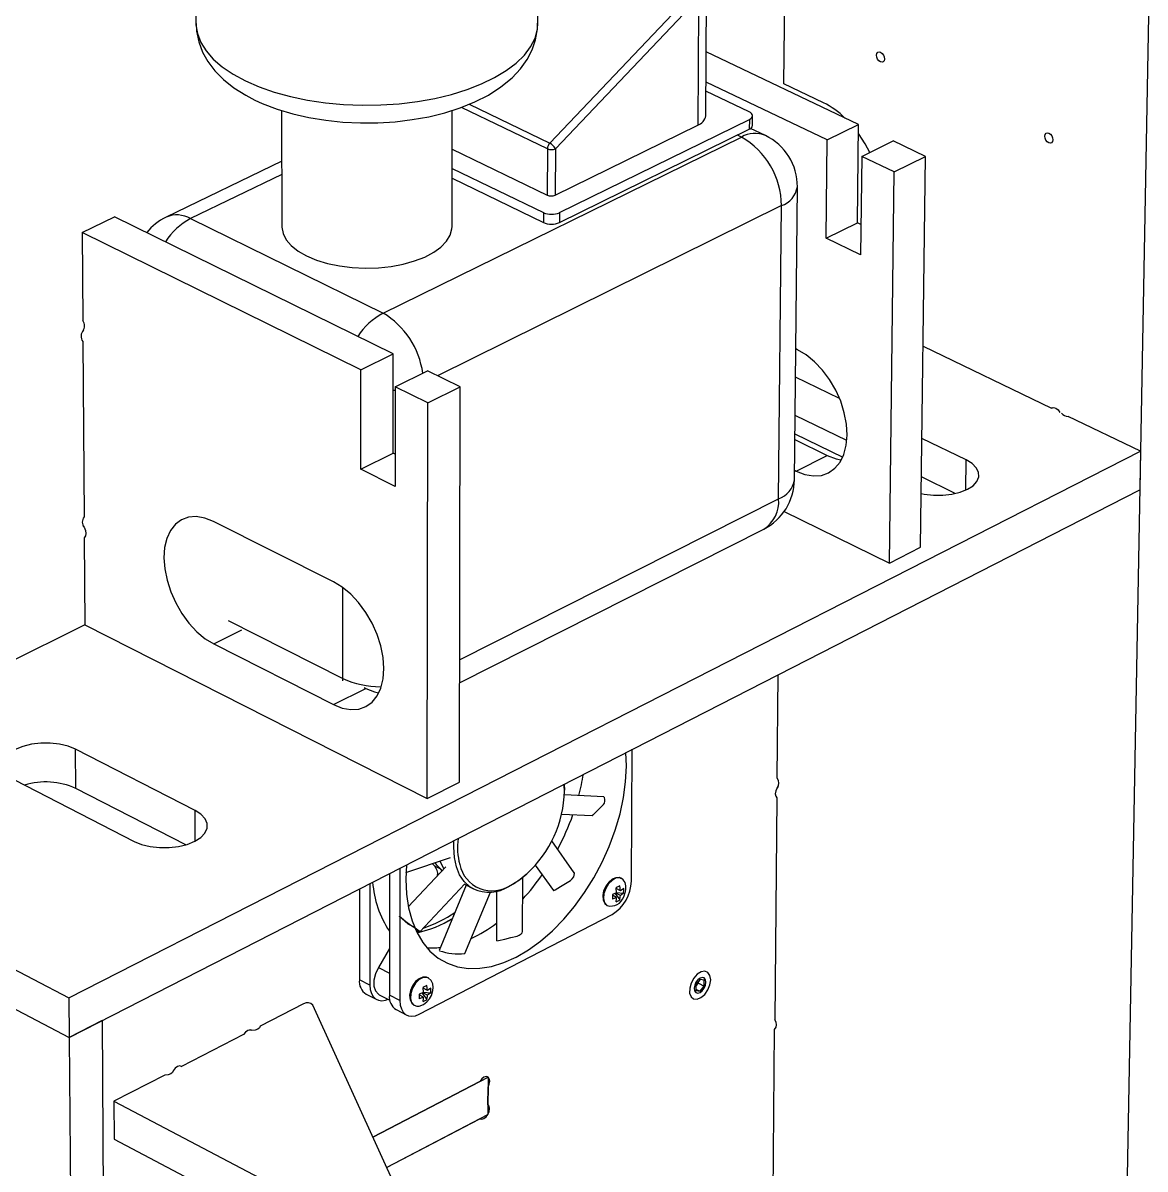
# Model space of a CAD drawing. Extents: x 0 to 159, y 0 to 236.
# Drawn here: x 100.2 to 134.33, y 131.25 to 166.11 of the extents above; entities that cross this region are included whole.
import ezdxf

# ---------------------------------------------------------------- set-up
doc = ezdxf.new("R2010")
doc.units = 0
doc.layers.get('0').update_dxf_attribs({"linetype": 'CONTINUOUS'})

msp = doc.modelspace()

# ---------------------------------------------------------------- linework, layer by layer
at = {"color": 7, "linetype": 'CONTINUOUS'}
for p, q in [((135.287, 213.264), (133.564, 119.124)), ((105.397, 181.948), (105.464, 166.096)), ((115.863, 166.098), (115.924, 181.949)), ((123.342, 164.25), (123.38, 168.137)), ((120.966, 163.28), (120.995, 166.887)), ((116.223, 162.451), (120.148, 166.578)), ((120.296, 166.381), (116.395, 162.279)), ((120.75, 166.602), (120.723, 162.994)), ((125.615, 163.017), (120.982, 165.223)), ((124.662, 162.547), (120.975, 164.307)), ((124.545, 163.678), (123.342, 164.25)), ((122.286, 163.404), (120.972, 164.032)), ((108.07, 163.443), (108.077, 159.909)), ((113.252, 159.91), (113.258, 163.444)), ((116.518, 160.335), (122.293, 163.17)), ((122.293, 163.17), (122.29, 162.87)), ((122.387, 162.984), (122.39, 163.284)), ((116.389, 160.87), (120.723, 162.994)), ((116.517, 160.034), (122.29, 162.87)), ((122.78, 162.682), (122.333, 162.896)), ((124.662, 162.547), (125.615, 163.017)), ((125.581, 160.028), (125.615, 163.017)), ((111.154, 157.279), (122.055, 162.635)), ((124.63, 159.556), (124.662, 162.547)), ((125.71, 162.047), (126.663, 162.518)), ((127.652, 162.047), (126.663, 162.518)), ((113.256, 162.268), (116.145, 160.87)), ((116.151, 162.279), (116.145, 160.87)), ((116.395, 162.279), (116.389, 160.87)), ((108.073, 161.901), (104.558, 160.2)), ((125.71, 162.047), (125.676, 159.053)), ((126.699, 161.575), (125.71, 162.047)), ((126.699, 161.575), (127.652, 162.047)), ((127.496, 150.156), (127.652, 162.047)), ((113.255, 161.68), (116.03, 160.335)), ((126.552, 149.675), (126.699, 161.575)), ((113.254, 161.38), (116.029, 160.034)), ((123.664, 152.212), (123.753, 161.121)), ((123.183, 151.63), (123.269, 160.548)), ((102.002, 159.736), (102.987, 160.212)), ((111.462, 156.039), (102.987, 160.212)), ((105.301, 160.153), (111.154, 157.279)), ((116.03, 160.335), (116.029, 160.034)), ((116.518, 160.335), (116.517, 160.034)), ((124.63, 159.556), (125.581, 160.028)), ((125.686, 159.977), (125.581, 160.028)), ((102.002, 159.736), (102.02, 157.049)), ((110.477, 155.554), (102.002, 159.736)), ((125.676, 159.053), (124.63, 159.556)), ((102.025, 156.413), (102.062, 151.079)), ((123.757, 156.167), (123.704, 156.192)), ((127.576, 156.27), (131.481, 154.385)), ((110.477, 155.554), (111.462, 156.039)), ((111.461, 153.016), (111.462, 156.039)), ((110.478, 152.528), (110.477, 155.554)), ((111.526, 155.036), (112.511, 155.523)), ((113.5, 155.036), (112.511, 155.523)), ((125.038, 154.682), (123.695, 155.335)), ((111.526, 155.036), (111.524, 152.008)), ((112.515, 154.548), (111.526, 155.036)), ((112.515, 154.548), (113.5, 155.036)), ((113.475, 143.011), (113.5, 155.036)), ((112.499, 142.513), (112.515, 154.548)), ((125.258, 153.4), (123.683, 154.168)), ((131.507, 154.398), (131.481, 154.385)), ((134.186, 153.079), (131.99, 154.139)), ((123.676, 153.431), (124.664, 152.948)), ((123.678, 153.605), (125.131, 152.895)), ((128.885, 152.812), (127.539, 153.466)), ((101.601, 136.453), (134.186, 153.079)), ((134.186, 153.079), (134.164, 151.907)), ((110.478, 152.528), (111.461, 153.016)), ((111.525, 152.985), (111.461, 153.016)), ((123.719, 152.472), (124.664, 152.948)), ((111.524, 152.008), (110.478, 152.528)), ((123.666, 152.498), (123.719, 152.472)), ((128.556, 151.792), (127.524, 152.295)), ((101.61, 135.252), (134.164, 151.907)), ((123.351, 151.247), (126.552, 149.675)), ((109.646, 149.11), (105.994, 150.942)), ((113.481, 146.031), (122.731, 150.712)), ((102.066, 150.449), (102.084, 147.801)), ((126.552, 149.675), (127.496, 150.156)), ((102.084, 147.801), (99.641, 146.586)), ((102.084, 147.801), (112.499, 142.513)), ((106.008, 147.216), (109.65, 145.373)), ((123.137, 143.137), (123.168, 146.281)), ((109.65, 145.373), (110.627, 145.866)), ((110.583, 145.889), (110.627, 145.866)), ((105.438, 142.151), (101.8, 144.012)), ((101.809, 142.824), (101.8, 144.012)), ((118.708, 140.005), (118.733, 144.012)), ((118.555, 143.495), (118.539, 143.913)), ((99.949, 143.082), (103.587, 141.213)), ((112.499, 142.513), (113.475, 143.011)), ((116.661, 142.952), (116.668, 142.765)), ((105.155, 141.107), (101.809, 142.824)), ((117.871, 142.571), (116.667, 142.629)), ((123.131, 142.536), (123.066, 135.785)), ((116.586, 142.041), (117.513, 141.997)), ((116.971, 140.257), (116.282, 141.224)), ((111.851, 140.27), (113.201, 140.725)), ((112.729, 140.455), (112.647, 140.538)), ((111.347, 140.233), (111.346, 136.534)), ((111.668, 140.398), (111.666, 136.369)), ((113.063, 140.439), (111.923, 139.221)), ((112.907, 140.364), (112.729, 140.455)), ((112.948, 140.315), (112.907, 140.364)), ((115.784, 140.486), (116.335, 139.715)), ((110.754, 139.93), (110.754, 136.839)), ((112.275, 138.461), (113.64, 139.919)), ((113.685, 139.877), (112.858, 137.891)), ((113.628, 139.907), (113.901, 139.767)), ((115.397, 138.478), (115.403, 140.125)), ((118.256, 139.65), (118.242, 139.797)), ((118.372, 139.711), (118.359, 139.857)), ((110.434, 139.766), (110.435, 137.004)), ((113.644, 137.803), (114.423, 139.672)), ((114.606, 139.702), (114.602, 138.185)), ((118.255, 139.508), (118.127, 139.456)), ((118.256, 139.65), (118.128, 139.599)), ((118.255, 139.508), (118.128, 139.572)), ((118.208, 139.631), (118.356, 139.435)), ((118.371, 139.568), (118.229, 139.64)), ((118.372, 139.711), (118.244, 139.776)), ((118.255, 139.656), (118.471, 139.634)), ((112.257, 135.957), (118.121, 138.991)), ((99.145, 137.734), (101.601, 136.453)), ((111.346, 137.957), (111.011, 137.377)), ((110.754, 136.839), (110.435, 137.004)), ((120.796, 137.016), (120.669, 136.861)), ((120.922, 136.992), (120.796, 137.016)), ((112.386, 136.619), (112.372, 136.766)), ((112.505, 136.68), (112.374, 136.747)), ((112.505, 136.68), (112.49, 136.827)), ((120.669, 136.861), (120.668, 136.681)), ((120.668, 136.722), (120.793, 136.658)), ((120.668, 136.681), (120.793, 136.658)), ((120.669, 136.811), (120.744, 136.903)), ((120.744, 136.903), (120.745, 136.953)), ((120.744, 136.903), (120.921, 136.813)), ((120.793, 136.658), (120.921, 136.813)), ((120.921, 136.813), (120.922, 136.992)), ((99.157, 136.535), (101.61, 135.252)), ((99.424, 136.395), (101.61, 135.252)), ((101.601, 136.453), (101.61, 135.252)), ((110.643, 136.565), (110.962, 136.4)), ((111.039, 136.549), (111.36, 136.383)), ((111.666, 136.369), (111.346, 136.534)), ((112.386, 136.475), (112.256, 136.423)), ((112.386, 136.619), (112.257, 136.566)), ((112.386, 136.475), (112.257, 136.542)), ((112.341, 136.6), (112.49, 136.403)), ((112.504, 136.536), (112.363, 136.609)), ((112.386, 136.626), (112.605, 136.603)), ((108.739, 136.274), (107.42, 135.595)), ((111.962, 129.758), (109.021, 136.233)), ((111.554, 136.095), (111.874, 135.93)), ((102.612, 135.764), (101.61, 135.252)), ((102.612, 135.764), (102.833, 102.19)), ((106.914, 135.335), (105.029, 134.365)), ((122.958, 124.664), (123.063, 135.487)), ((101.61, 135.252), (101.859, 101.653)), ((105.009, 134.375), (105.029, 134.365)), ((104.52, 134.103), (102.972, 133.306)), ((110.845, 132.217), (114.348, 134.041)), ((114.1, 133.912), (110.845, 132.217)), ((114.348, 134.041), (114.327, 134.052)), ((114.348, 134.041), (114.345, 132.908)), ((114.345, 133.208), (114.347, 133.74)), ((102.972, 133.306), (110.533, 129.34)), ((102.972, 133.306), (102.979, 132.153)), ((111.263, 131.298), (114.345, 132.908)), ((111.263, 131.298), (114.097, 132.778)), ((102.979, 132.153), (110.533, 128.181))]:
    msp.add_line(p, q, dxfattribs=at)
at = {"color": 8, "linetype": 'CONTINUOUS'}
for p, q in [((116.151, 162.279), (113.541, 163.538)), ((113.773, 163.632), (116.223, 162.451)), ((122.055, 162.635), (121.932, 162.694)), ((108.074, 161.496), (105.301, 160.153)), ((123.269, 160.548), (112.811, 155.376)), ((128.872, 151.896), (128.885, 152.812)), ((113.483, 146.73), (123.183, 151.63)), ((109.933, 146.168), (109.931, 148.934)), ((106.44, 147.932), (109.933, 146.168)), ((106.008, 147.216), (106.865, 147.645)), ((109.935, 146.094), (109.933, 146.168)), ((105.442, 141.221), (105.438, 142.151)), ((111.011, 137.377), (111.346, 137.205))]:
    msp.add_line(p, q, dxfattribs=at)
for points in [[(105.464, 166.096), (105.465, 166.05), (105.507, 165.78), (105.61, 165.513), (105.772, 165.254), (105.992, 165.004), (106.267, 164.767), (106.594, 164.545), (106.97, 164.342)], [(106.97, 164.342), (107.389, 164.16), (107.847, 164), (108.339, 163.866), (108.859, 163.758), (109.4, 163.677), (109.956, 163.626), (110.52, 163.603), (111.087, 163.611), (111.648, 163.648), (112.197, 163.714), (112.728, 163.808), (113.235, 163.93), (113.711, 164.077), (114.15, 164.248), (114.548, 164.441), (114.901, 164.654), (115.202, 164.884), (115.451, 165.127), (115.642, 165.383), (115.775, 165.646), (115.848, 165.915), (115.863, 166.098)], [(111.525, 154.932), (111.493, 154.929), (111.462, 154.926)], [(116.668, 142.744), (116.668, 142.777), (116.656, 142.949)], [(113.901, 139.767), (113.793, 139.833), (113.622, 139.99), (113.484, 140.194), (113.383, 140.441), (113.322, 140.723), (113.302, 141.035), (113.31, 141.237)], [(115.041, 139.885), (115.301, 140.044), (115.529, 140.228)]]:
    msp.add_lwpolyline(points, dxfattribs=at)
at = {"color": 7, "linetype": 'CONTINUOUS'}
for points in [[(105.469, 166.092), (105.48, 165.85), (105.548, 165.528), (105.665, 165.221), (105.83, 164.928), (106.042, 164.649), (106.304, 164.384), (106.617, 164.134), (106.981, 163.904), (107.255, 163.76)], [(107.255, 163.76), (107.481, 163.656), (107.931, 163.484), (108.407, 163.341), (108.902, 163.228), (109.414, 163.145), (109.936, 163.09), (110.465, 163.065), (110.995, 163.068), (111.521, 163.101), (112.04, 163.163), (112.546, 163.253), (113.034, 163.373), (113.502, 163.522), (113.945, 163.701), (114.359, 163.912), (114.739, 164.157), (115.077, 164.435), (115.331, 164.705), (115.535, 164.989), (115.69, 165.284), (115.795, 165.588), (115.855, 165.928), (115.856, 166.101)], [(126.161, 165.123), (126.171, 165.175), (126.197, 165.211), (126.237, 165.224), (126.284, 165.213), (126.33, 165.18), (126.369, 165.129), (126.395, 165.069), (126.403, 165.008), (126.393, 164.956), (126.366, 164.921), (126.327, 164.907), (126.28, 164.918), (126.234, 164.951), (126.195, 165.002), (126.169, 165.062), (126.161, 165.123)], [(122.293, 163.17), (122.335, 163.195), (122.366, 163.224), (122.384, 163.255), (122.39, 163.287), (122.383, 163.319), (122.362, 163.35), (122.33, 163.379), (122.286, 163.404)], [(125.954, 162.167), (125.818, 162.423), (125.612, 162.74)], [(131.279, 162.663), (131.289, 162.715), (131.316, 162.75), (131.357, 162.764), (131.404, 162.753), (131.451, 162.719), (131.49, 162.668), (131.516, 162.608), (131.524, 162.546), (131.514, 162.494), (131.486, 162.459), (131.446, 162.445), (131.399, 162.456), (131.352, 162.49), (131.313, 162.541), (131.287, 162.602), (131.279, 162.663)], [(108.077, 159.909), (108.078, 159.891), (108.114, 159.698), (108.211, 159.511), (108.365, 159.332), (108.573, 159.167), (108.831, 159.02)], [(108.831, 159.02), (109.131, 158.894), (109.468, 158.791), (109.834, 158.715), (110.219, 158.667), (110.614, 158.649), (111.011, 158.66), (111.399, 158.7), (111.77, 158.77), (112.115, 158.866), (112.426, 158.986), (112.695, 159.129), (112.916, 159.29), (113.084, 159.465), (113.196, 159.651), (113.248, 159.842), (113.252, 159.91)], [(123.719, 152.472), (123.984, 152.37), (124.242, 152.328), (124.485, 152.345), (124.705, 152.423), (124.896, 152.559), (125.051, 152.747), (125.167, 152.984), (125.24, 153.262), (125.267, 153.572), (125.247, 153.904), (125.181, 154.249), (125.072, 154.597), (124.922, 154.936), (124.735, 155.256), (124.519, 155.547), (124.279, 155.801), (124.022, 156.01), (123.757, 156.167)], [(131.481, 154.385), (131.541, 154.404), (131.611, 154.387), (131.681, 154.336), (131.739, 154.26)], [(124.664, 152.948), (124.929, 152.847), (125.078, 152.816)], [(127.518, 151.789), (127.612, 151.771), (127.891, 151.739), (128.175, 151.739), (128.451, 151.771), (128.705, 151.832), (128.923, 151.92), (129.096, 152.031), (129.213, 152.158), (129.271, 152.296), (129.264, 152.437), (129.195, 152.575), (129.067, 152.702), (128.885, 152.812)], [(105.994, 150.942), (105.731, 151.045), (105.476, 151.089), (105.238, 151.071), (105.023, 150.993), (104.838, 150.857), (104.688, 150.667), (104.578, 150.428), (104.512, 150.149), (104.491, 149.837), (104.515, 149.503), (104.585, 149.155), (104.697, 148.806), (104.849, 148.464), (105.036, 148.141), (105.252, 147.847), (105.491, 147.589), (105.746, 147.377), (106.008, 147.216)], [(102.026, 150.818), (102.064, 150.764), (102.103, 150.672), (102.118, 150.58), (102.105, 150.501), (102.066, 150.449)], [(109.65, 145.373), (109.915, 145.268), (110.172, 145.222), (110.413, 145.237), (110.631, 145.313), (110.819, 145.448), (110.972, 145.637), (111.085, 145.875), (111.154, 146.155), (111.177, 146.468), (111.154, 146.805), (111.085, 147.155), (110.972, 147.507), (110.819, 147.852), (110.63, 148.178), (110.412, 148.475), (110.17, 148.734), (109.912, 148.948), (109.646, 149.11)], [(110.627, 145.866), (110.892, 145.761), (111.011, 145.732)], [(101.8, 144.012), (101.576, 144.104), (101.316, 144.167), (101.035, 144.2), (100.745, 144.199), (100.462, 144.167), (100.2, 144.103), (99.971, 144.011), (99.788, 143.896), (99.659, 143.764), (99.591, 143.621), (99.587, 143.473), (99.648, 143.33), (99.771, 143.197), (99.949, 143.082)], [(111.865, 140.498), (111.846, 140.059), (111.867, 139.609), (111.93, 139.188), (112.035, 138.799), (112.179, 138.448), (112.362, 138.14), (112.58, 137.878), (112.831, 137.665), (113.112, 137.505), (113.419, 137.398), (113.748, 137.347), (114.095, 137.351), (114.456, 137.411), (114.825, 137.526), (115.2, 137.694), (115.574, 137.913), (115.944, 138.18), (116.304, 138.493), (116.65, 138.846), (116.978, 139.236), (117.284, 139.657), (117.564, 140.106), (117.814, 140.575), (118.032, 141.059), (118.215, 141.552), (118.36, 142.049), (118.466, 142.542), (118.531, 143.026), (118.555, 143.495)], [(123.167, 142.884), (123.134, 142.837), (123.096, 142.748), (123.083, 142.66), (123.095, 142.585), (123.131, 142.536)], [(117.519, 142.016), (117.513, 142.002), (117.512, 142), (117.512, 141.999), (117.512, 141.998), (117.512, 141.998), (117.512, 141.997), (117.513, 141.997), (117.513, 141.997), (117.515, 141.997), (117.523, 142.002), (117.551, 142.027), (117.655, 142.135), (117.755, 142.237), (117.855, 142.329), (117.884, 142.376), (117.9, 142.437), (117.9, 142.489), (117.889, 142.542), (117.883, 142.557), (117.879, 142.565), (117.875, 142.569)], [(103.587, 141.213), (103.813, 141.12), (104.075, 141.056), (104.359, 141.023), (104.651, 141.023), (104.935, 141.056), (105.199, 141.121), (105.428, 141.214), (105.611, 141.33), (105.739, 141.464), (105.805, 141.609), (105.807, 141.757), (105.743, 141.902), (105.618, 142.035), (105.438, 142.151)], [(112.907, 140.364), (112.79, 140.49), (112.735, 140.568)], [(112.882, 140.617), (112.95, 140.467), (113.004, 140.375)], [(116.335, 139.717), (116.335, 139.717), (116.334, 139.716), (116.334, 139.716), (116.335, 139.715), (116.335, 139.715), (116.336, 139.715), (116.338, 139.715), (116.348, 139.72), (116.389, 139.742), (116.548, 139.839), (116.704, 139.936), (116.858, 140.026), (116.91, 140.073), (116.952, 140.133), (116.971, 140.183), (116.976, 140.234), (116.975, 140.247), (116.972, 140.255), (116.969, 140.259)], [(118.387, 140.086), (118.341, 140.109), (118.233, 140.108), (118.125, 140.064), (118.018, 139.976), (117.926, 139.853), (117.862, 139.711), (117.834, 139.563), (117.848, 139.424), (117.897, 139.323), (117.974, 139.26)], [(118.398, 140.088), (118.359, 140.103), (118.247, 140.099), (118.127, 140.037), (118.015, 139.926), (117.926, 139.781), (117.871, 139.622), (117.86, 139.47), (117.892, 139.345), (117.963, 139.265), (117.975, 139.259)], [(118.359, 139.857), (118.276, 139.815), (118.242, 139.797)], [(118.473, 139.528), (118.529, 139.684), (118.54, 139.75), (118.54, 139.856), (118.514, 139.957), (118.459, 140.043), (118.394, 140.09)], [(118.128, 139.599), (118.127, 139.495), (118.127, 139.456)], [(118.24, 139.375), (118.253, 139.467), (118.255, 139.508)], [(118.356, 139.435), (118.369, 139.527), (118.371, 139.568)], [(118.471, 139.634), (118.403, 139.586), (118.371, 139.568)], [(118.472, 139.777), (118.404, 139.729), (118.372, 139.711)], [(118.471, 139.634), (118.474, 139.736), (118.472, 139.777)], [(118.24, 139.375), (118.325, 139.417), (118.356, 139.435)], [(112.116, 138.59), (111.921, 138.697), (111.731, 138.858), (111.687, 138.9), (111.666, 138.922), (111.656, 138.932), (111.655, 138.933), (111.655, 138.934), (111.655, 138.934), (111.655, 138.934), (111.655, 138.934), (111.656, 138.934), (111.656, 138.934), (111.658, 138.932), (111.668, 138.925), (111.704, 138.895), (111.848, 138.777), (111.999, 138.666), (112.157, 138.563), (112.212, 138.526), (112.254, 138.491), (112.272, 138.471), (112.273, 138.458), (112.269, 138.456), (112.266, 138.456), (112.262, 138.457)], [(114.612, 138.185), (114.618, 138.186), (114.665, 138.194), (114.853, 138.239), (115.041, 138.286), (115.228, 138.334), (115.295, 138.362), (115.353, 138.401), (115.383, 138.434), (115.397, 138.469), (115.397, 138.479), (115.395, 138.485), (115.393, 138.487)], [(111.011, 137.377), (110.924, 137.187), (110.878, 136.993), (110.878, 136.813), (110.924, 136.666), (111.011, 136.566), (111.039, 136.549)], [(112.521, 137.057), (112.474, 137.081), (112.364, 137.08), (112.254, 137.035), (112.146, 136.946), (112.054, 136.822), (111.99, 136.679), (111.962, 136.53), (111.976, 136.39), (112.027, 136.289), (112.103, 136.228)], [(112.533, 137.059), (112.491, 137.075), (112.378, 137.07), (112.256, 137.007), (112.143, 136.895), (112.053, 136.75), (111.998, 136.589), (111.987, 136.436), (112.02, 136.312), (112.093, 136.232), (112.103, 136.226)], [(112.101, 136.227), (112.181, 136.202), (112.257, 136.203), (112.387, 136.251), (112.485, 136.327), (112.564, 136.423), (112.623, 136.528), (112.668, 136.672), (112.678, 136.768), (112.666, 136.876), (112.621, 136.981), (112.53, 137.061)], [(121.117, 137.005), (121.096, 137.136), (121.035, 137.227), (120.941, 137.265), (120.828, 137.246), (120.71, 137.171), (120.603, 137.051), (120.523, 136.902), (120.479, 136.744), (120.478, 136.599), (120.52, 136.486), (120.598, 136.421), (120.704, 136.411), (120.821, 136.459), (120.936, 136.558), (121.031, 136.695), (121.094, 136.851), (121.117, 137.005)], [(120.973, 136.93), (120.96, 137.006), (120.922, 137.057), (120.865, 137.074), (120.797, 137.056), (120.728, 137.003), (120.67, 136.926), (120.631, 136.835), (120.617, 136.744), (120.63, 136.667), (120.668, 136.617), (120.725, 136.599), (120.793, 136.618), (120.861, 136.671), (120.92, 136.748), (120.959, 136.839), (120.973, 136.93)], [(110.754, 136.839), (110.765, 136.705), (110.799, 136.588), (110.854, 136.492), (110.927, 136.421), (111.017, 136.379), (111.119, 136.365), (111.23, 136.381), (111.309, 136.41)], [(112.49, 136.827), (112.407, 136.784), (112.372, 136.766)], [(112.606, 136.747), (112.537, 136.699), (112.505, 136.68)], [(112.605, 136.603), (112.608, 136.706), (112.606, 136.747)], [(111.666, 136.369), (111.677, 136.235), (111.711, 136.118), (111.765, 136.022), (111.839, 135.951), (111.928, 135.908), (112.03, 135.895), (112.141, 135.911), (112.257, 135.957)], [(112.257, 136.566), (112.257, 136.462), (112.256, 136.423)], [(112.372, 136.342), (112.384, 136.434), (112.386, 136.475)], [(112.372, 136.342), (112.458, 136.384), (112.49, 136.403)], [(112.49, 136.403), (112.502, 136.495), (112.504, 136.536)], [(112.605, 136.603), (112.537, 136.555), (112.504, 136.536)], [(107.157, 135.471), (107.109, 135.482), (107.04, 135.463), (106.972, 135.411), (106.914, 135.335)], [(107.42, 135.595), (107.4, 135.546), (107.345, 135.503), (107.263, 135.475), (107.167, 135.465), (107.08, 135.473)], [(104.775, 134.235), (104.775, 134.234), (104.755, 134.184), (104.699, 134.141), (104.617, 134.113), (104.52, 134.103)], [(105.029, 134.365), (104.971, 134.382), (104.902, 134.363), (104.833, 134.311), (104.775, 134.234), (104.753, 134.191)], [(114.347, 133.74), (114.385, 133.829), (114.399, 133.918), (114.385, 133.992), (114.348, 134.041), (114.291, 134.058), (114.224, 134.039), (114.157, 133.988), (114.1, 133.912)], [(114.097, 132.778), (114.154, 132.762), (114.221, 132.781), (114.288, 132.832), (114.345, 132.908), (114.383, 132.996), (114.396, 133.084), (114.383, 133.159), (114.345, 133.208)]]:
    msp.add_lwpolyline(points, dxfattribs=at)
for centre, radius, start, end in [((123.392, 161.351), 2.597, 45.8267, 63.6372), ((120.609, 163.337), 0.362, 288.3183, 350.9475), ((122.245, 163.007), 0.144, 288.3832, 350.9743), ((116.414, 162.27), 0.263, 136.6703, 178.1233), ((116.041, 162.097), 0.398, 27.2506, 62.8473), ((120.85, 160.537), 2.419, 0.267, 60.1434), ((122.042, 161.139), 1.711, 359.422, 64.4463), ((116.273, 162.563), 0.309, 246.7725, 293.2275), ((116.267, 161.152), 0.308, 246.6962, 293.3038), ((105.308, 158.65), 1.722, 115.8334, 141.1586), ((116.273, 160.599), 0.615, 246.6492, 293.3506), ((116.274, 160.9), 0.616, 246.6655, 293.3343), ((101.816, 156.889), 0.26, 322.6262, 38.1698), ((102.24, 156.577), 0.271, 137.2574, 217.2136), ((131.978, 154.374), 0.235, 215.4546, 272.9953), ((121.964, 152.229), 1.7, 296.8398, 359.4228), ((102.258, 150.923), 0.251, 141.5354, 219.2607), ((100.891, 140.778), 2.242, 65.8185, 106.5893), ((110.651, 144.314), 6.681, 345.2036, 350.8547), ((122.952, 142.989), 0.238, 320.1509, 38.7379), ((113.164, 142.814), 3.505, 312.4424, 358.8594), ((109.595, 144.633), 7.785, 331.9238, 340.427), ((115.557, 141.038), 2.138, 172.9412, 194.3397), ((112.468, 140.223), 0.349, 351.4772, 41.517), ((113.798, 142.067), 2.519, 298.0146, 312.6565), ((110.221, 144.188), 7.017, 317.5666, 325.3168), ((113.93, 140.197), 3.1, 184.1543, 213.5676), ((114.37, 140.822), 1.155, 246.0554, 301.9744), ((117.482, 140.037), 1.226, 301.4173, 358.5185), ((118.08, 139.66), 0.415, 255.0701, 341.4056), ((111.452, 141.789), 3.436, 282.3481, 301.854), ((111.432, 141.839), 3.49, 282.5544, 301.705), ((111.129, 142.293), 3.923, 288.6294, 304.3442), ((112.469, 138.878), 0.469, 225.5632, 243.8893), ((111.99, 142.161), 4.317, 295.2622, 307.2488), ((112.666, 140.146), 2.173, 264.864, 276.1053), ((113.434, 139.498), 1.707, 250.6049, 277.0048), ((110.885, 136.949), 0.454, 173.0451, 237.7539), ((108.853, 136.069), 0.235, 44.3335, 118.9921), ((111.796, 136.478), 0.453, 172.9737, 237.7253), ((122.884, 135.638), 0.234, 319.9103, 38.9785)]:
    msp.add_arc(centre, radius, start, end, dxfattribs=at)
at = {"color": 8, "linetype": 'CONTINUOUS'}
for centre, radius, start, end in [((122.464, 161.937), 0.81, 67.0431, 120.4054), ((123.039, 161.234), 0.723, 288.5974, 351.0628), ((106.283, 158.314), 2.084, 118.0826, 146.9718), ((104.883, 159.439), 0.827, 59.6366, 113.1807), ((112.16, 155.42), 2.113, 118.4204, 147.0648), ((109.877, 155.123), 2.506, 7.485, 59.358), ((122.941, 152.32), 0.731, 289.3566, 351.4955), ((122.203, 151.542), 0.984, 302.474, 5.133), ((111.088, 148.664), 2.75, 245.1821, 269.7827), ((114.471, 140.716), 1.008, 191.8615, 304.4186)]:
    msp.add_arc(centre, radius, start, end, dxfattribs=at)

doc.saveas('drawing.dxf')
